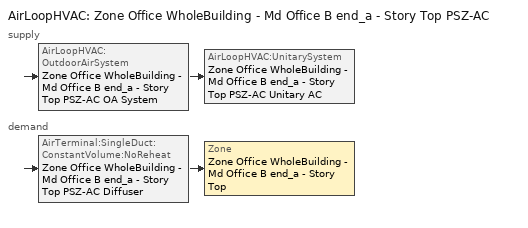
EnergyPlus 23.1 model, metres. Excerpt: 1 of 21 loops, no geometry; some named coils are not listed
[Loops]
AirLoopHVAC 'Zone Office WholeBuilding - Md Office B end_a - Story Top PSZ-AC'
 supply: AirLoopHVAC:OutdoorAirSystem 'Zone Office WholeBuilding - Md Office B end_a - Story Top PSZ-AC OA System' > AirLoopHVAC:UnitarySystem 'Zone Office WholeBuilding - Md Office B end_a - Story Top PSZ-AC Unitary AC'
 demand: AirTerminal:SingleDuct:ConstantVolume:NoReheat 'Zone Office WholeBuilding - Md Office B end_a - Story Top PSZ-AC Diffuser' > Zone 'Zone Office WholeBuilding - Md Office B end_a - Story Top'
[ZoneControl:Thermostat]
Zone Office WholeBuilding - Md Office B end_a - Story Top Thermostat: Zone or ZoneList=Zone Office WholeBuilding - Md Office B end_a - Story Top; Control Type Schedule=Zone Office WholeBuilding - Md Office B end_a - Story Top Thermostat Schedule; Control 1=Office WholeBuilding - Md Office - 90.1-2016 Thermostat 9; Temperature Difference Between Cutout And Setpoint {deltaC}=0
[ThermostatSetpoint:DualSetpoint]
Office WholeBuilding - Md Office - 90.1-2016 Thermostat 9: Heating Setpoint Temperature Schedule=OfficeMedium HTGSETP_SCH_YES_OPTIMUM; Cooling Setpoint Temperature Schedule=OfficeMedium CLGSETP_SCH_YES_OPTIMUM
[AirTerminal:SingleDuct:ConstantVolume:NoReheat]
Zone Office WholeBuilding - Md Office B end_a - Story Top PSZ-AC Diffuser: Availability Schedule=Always On Discrete; Maximum Air Flow Rate {m3/s}=AutoSize
[Zone equipment]
Zone Office WholeBuilding - Md Office B end_a - Story Top: Zone Office WholeBuilding - Md Office B end_a - Story Top PSZ-AC Diffuser
[Sizing:Zone]
Zone Office WholeBuilding - Md Office B end_a - Story Top: Zone Cooling Design Supply Air Temperature Input Method=SupplyAirTemperature; Zone Cooling Design Supply Air Temperature {C}=12.7778; Zone Cooling Design Supply Air Temperature Difference {deltaC}=11.11; Zone Heating Design Supply Air Temperature Input Method=SupplyAirTemperature; Zone Heating Design Supply Air Temperature {C}=50; Zone Heating Design Supply Air Temperature Difference {deltaC}=11.11; Zone Cooling Design Supply Air Humidity Ratio {kgWater/kgDryAir}=0.0085; Zone Heating Design Supply Air Humidity Ratio {kgWater/kgDryAir}=0.008; Design Specification Outdoor Air Object=Zone Office WholeBuilding - Md Office B end_a - Story Top DSOA Space List; Cooling Design Air Flow Method=DesignDay; Cooling Design Air Flow Rate {m3/s}=0; Cooling Minimum Air Flow per Zone Floor Area {m3/s-m2}=0.000762; Cooling Minimum Air Flow {m3/s}=0; Cooling Minimum Air Flow Fraction=0; Heating Design Air Flow Method=DesignDay; Heating Design Air Flow Rate {m3/s}=0; Heating Maximum Air Flow per Zone Floor Area {m3/s-m2}=0.002032; Heating Maximum Air Flow {m3/s}=0.141576; Heating Maximum Air Flow Fraction=0.3; Account for Dedicated Outdoor Air System=No; Zone Load Sizing Method=Sensible Load Only No Latent Load; Zone Latent Cooling Design Supply Air Humidity Ratio Input Method=HumidityRatioDifference; Zone Cooling Design Supply Air Humidity Ratio Difference {kgWater/kgDryAir}=0.005; Zone Latent Heating Design Supply Air Humidity Ratio Input Method=HumidityRatioDifference; Zone Humidification Design Supply Air Humidity Ratio Difference {kgWater/kgDryAir}=0.005
[Controller:MechanicalVentilation]
Controller Mechanical Ventilation 14: Availability Schedule=Zone Office WholeBuilding - Md Office B end_a - Story Top PSZ-AC Occ Sch; Demand Controlled Ventilation=No; System Outdoor Air Method=ZoneSum; Zone or ZoneList Name 1=Zone Office WholeBuilding - Md Office B end_a - Story Top; Design Specification Outdoor Air Object Name 1=Office WholeBuilding - Md Office Ventilation
[DesignSpecification:OutdoorAir]
Office WholeBuilding - Md Office Ventilation: Outdoor Air Method=Sum; Outdoor Air Flow per Person {m3/s-person}=0; Outdoor Air Flow per Zone Floor Area {m3/s-m2}=0.0004318; Outdoor Air Flow per Zone {m3/s}=0; Outdoor Air Flow Air Changes per Hour {1/hr}=0
[DesignSpecification:OutdoorAir:SpaceList]
Zone Office WholeBuilding - Md Office B end_a - Story Top DSOA Space List: Space Name 1=Office WholeBuilding - Md Office B end_a - Story Top; Space Design Specification Outdoor Air Object Name 1=Office WholeBuilding - Md Office Ventilation
[AirLoopHVAC]
Zone Office WholeBuilding - Md Office B end_a - Story Top PSZ-AC: Design Supply Air Flow Rate {m3/s}=AutoSize; Design Return Air Flow Fraction of Supply Air Flow=1
[Sizing:System]
Zone Office WholeBuilding - Md Office B end_a - Story Top PSZ-AC: Type of Load to Size On=Sensible; Design Outdoor Air Flow Rate {m3/s}=Autosize; Central Heating Maximum System Air Flow Ratio=1; Preheat Design Temperature {C}=7.22222; Preheat Design Humidity Ratio {kgWater/kgDryAir}=0.008; Precool Design Temperature {C}=12.7778; Precool Design Humidity Ratio {kgWater/kgDryAir}=0.008; Central Cooling Design Supply Air Temperature {C}=12.7778; Central Heating Design Supply Air Temperature {C}=50; Type of Zone Sum to Use=Coincident; 100% Outdoor Air in Cooling=No; 100% Outdoor Air in Heating=No; Central Cooling Design Supply Air Humidity Ratio {kgWater/kgDryAir}=0.0085; Central Heating Design Supply Air Humidity Ratio {kgWater/kgDryAir}=0.008; Cooling Supply Air Flow Rate Method=DesignDay; Cooling Supply Air Flow Rate {m3/s}=0; Cooling Supply Air Flow Rate Per Floor Area {m3/s-m2}=0.00996765; Cooling Fraction of Autosized Cooling Supply Air Flow Rate=1; Cooling Supply Air Flow Rate Per Unit Cooling Capacity {m3/s-W}=3.94755e-05; Heating Supply Air Flow Rate Method=DesignDay; Heating Supply Air Flow Rate {m3/s}=0; Heating Supply Air Flow Rate Per Floor Area {m3/s-m2}=0.00996765; Heating Fraction of Autosized Heating Supply Air Flow Rate=1; Heating Fraction of Autosized Cooling Supply Air Flow Rate=1; Heating Supply Air Flow Rate Per Unit Heating Capacity {m3/s-W}=3.15882e-05; System Outdoor Air Method=ZoneSum; Zone Maximum Outdoor Air Fraction=1; Cooling Design Capacity Method=CoolingDesignCapacity; Cooling Design Capacity {W}=Autosize; Cooling Design Capacity Per Floor Area {W/m2}=234.7; Fraction of Autosized Cooling Design Capacity=1; Heating Design Capacity Method=HeatingDesignCapacity; Heating Design Capacity {W}=Autosize; Heating Design Capacity Per Floor Area {W/m2}=157; Fraction of Autosized Heating Design Capacity=1; Central Cooling Capacity Control Method=OnOff; Occupant Diversity=Autosize
[Controller:OutdoorAir]
Zone Office WholeBuilding - Md Office B end_a - Story Top PSZ-AC OA System Controller: Minimum Outdoor Air Flow Rate {m3/s}=Autosize; Maximum Outdoor Air Flow Rate {m3/s}=Autosize; Economizer Control Type=NoEconomizer; Economizer Control Action Type=ModulateFlow; Economizer Maximum Limit Dry-Bulb Temperature {C}=28; Economizer Maximum Limit Enthalpy {J/kg}=64000; Lockout Type=LockoutWithHeating; Minimum Limit Type=FixedMinimum; Minimum Outdoor Air Schedule=Zone Office WholeBuilding - Md Office B end_a - Story Top PSZ-AC Occ Sch; Maximum Fraction of Outdoor Air Schedule=ZoneOfficeWholeBuildingMdOfficeBendaStoryTopPSZACmaxOASch; Mechanical Ventilation Controller=Controller Mechanical Ventilation 14; High Humidity Control=No; Control High Indoor Humidity Based on Outdoor Humidity Ratio=Yes; Heat Recovery Bypass Control Type=BypassWhenWithinEconomizerLimits
[SetpointManager:MixedAir]
Zone Office WholeBuilding - Md Office B end_a - Story Top PSZ-AC Mixed Air Node OS Default SPM: Control Variable=Temperature; Setpoint Node or NodeList=Zone Office WholeBuilding - Md Office B end_a - Story Top PSZ-AC Mixed Air Node
[AirLoopHVAC:UnitarySystem]
Zone Office WholeBuilding - Md Office B end_a - Story Top PSZ-AC Unitary AC: Control Type=Load; Controlling Zone or Thermostat Location=Zone Office WholeBuilding - Md Office B end_a - Story Top; Dehumidification Control Type=None; Availability Schedule=Outage Availability Schedule; Supply Fan=Zone Office WholeBuilding - Md Office B end_a - Story Top PSZ-AC Fan; Fan Placement=DrawThrough; Supply Air Fan Operating Mode Schedule=Zone Office WholeBuilding - Md Office B end_a - Story Top PSZ-AC Occ Sch; Heating Coil=Zone Office WholeBuilding - Md Office B end_a - Story Top PSZ-AC Water Htg Coil; DX Heating Coil Sizing Ratio=1; Cooling Coil=Zone Office WholeBuilding - Md Office B end_a - Story Top PSZ-AC 1spd DX AC Clg Coil 14kBtu/hr 14.0SEER; Use DOAS DX Cooling Coil=No; Minimum Supply Air Temperature {C}=2; Latent Load Control=SensibleOnlyLoadControl; Supplemental Heating Coil=Zone Office WholeBuilding - Md Office B end_a - Story Top PSZ-AC Electric Backup Htg Coil; Cooling Supply Air Flow Rate {m3/s}=Autosize; Heating Supply Air Flow Rate {m3/s}=Autosize; No Load Supply Air Flow Rate {m3/s}=Autosize; Maximum Supply Air Temperature {C}=80; Maximum Outdoor Dry-Bulb Temperature for Supplemental Heater Operation {C}=21; Maximum Cycling Rate {cycles/hr}=2.5; Heat Pump Time Constant {s}=60; Fraction of On-Cycle Power Use=0.01; Heat Pump Fan Delay Time {s}=60; Ancillary On-Cycle Electric Power {W}=0; Ancillary Off-Cycle Electric Power {W}=0
[Fan:OnOff]
Zone Office WholeBuilding - Md Office B end_a - Story Top PSZ-AC Fan: Availability Schedule=Always On Discrete; Fan Total Efficiency=0.55575; Pressure Rise {Pa}=622.722; Maximum Flow Rate {m3/s}=Autosize; Motor Efficiency=0.855; Motor In Airstream Fraction=1; Fan Power Ratio Function of Speed Ratio Curve=Fan On Off Power Curve 13; Fan Efficiency Ratio Function of Speed Ratio Curve=Fan On Off Efficiency Curve 13
[Coil:Cooling:DX:SingleSpeed]
Zone Office WholeBuilding - Md Office B end_a - Story Top PSZ-AC 1spd DX AC Clg Coil 14kBtu/hr 14.0SEER: Availability Schedule=Always On Discrete; Gross Rated Total Cooling Capacity {W}=Autosize; Gross Rated Sensible Heat Ratio=Autosize; Gross Rated Cooling COP {W/W}=4.11713; Rated Air Flow Rate {m3/s}=Autosize; Rated Evaporator Fan Power Per Volume Flow Rate 2017 {W/(m3/s)}=773.3; Rated Evaporator Fan Power Per Volume Flow Rate 2023 {W/(m3/s)}=934.4; Total Cooling Capacity Function of Temperature Curve=PSZ-AC_Unitary_PackagecoolCapFT; Total Cooling Capacity Function of Flow Fraction Curve=PSZ-AC_Unitary_PackagecoolFFF; Energy Input Ratio Function of Temperature Curve=PSZ-AC DX Unitary Package EIRFT; Energy Input Ratio Function of Flow Fraction Curve=PSZ-AC_Unitary_PackagecoolEIRFFF; Part Load Fraction Correlation Curve=PSZ-AC_Unitary_PackagecoolPLR; Minimum Outdoor Dry-Bulb Temperature for Compressor Operation {C}=-25; Nominal Time for Condensate Removal to Begin {s}=0; Ratio of Initial Moisture Evaporation Rate and Steady State Latent Capacity=0; Maximum Cycling Rate {cycles/hr}=0; Latent Capacity Time Constant {s}=0; Condenser Type=AirCooled; Evaporative Condenser Effectiveness=0.9; Evaporative Condenser Air Flow Rate {m3/s}=Autosize; Evaporative Condenser Pump Rated Power Consumption {W}=Autosize; Crankcase Heater Capacity {W}=0; Maximum Outdoor Dry-Bulb Temperature for Crankcase Heater Operation {C}=10; Basin Heater Capacity {W/K}=0; Basin Heater Setpoint Temperature {C}=2
[Coil:Heating:Electric]
Zone Office WholeBuilding - Md Office B end_a - Story Top PSZ-AC Electric Backup Htg Coil: Availability Schedule=Always On Discrete; Efficiency=1; Nominal Capacity {W}=Autosize
[SetpointManager:SingleZone:Reheat]
Zone Office WholeBuilding - Md Office B end_a - Story Top Setpoint Manager SZ Reheat: Control Variable=Temperature; Minimum Supply Air Temperature {C}=12.7778; Maximum Supply Air Temperature {C}=50; Control Zone=Zone Office WholeBuilding - Md Office B end_a - Story Top; Setpoint Node or NodeList=Zone Office WholeBuilding - Md Office B end_a - Story Top PSZ-AC Supply Outlet Node
[Schedule:Day:Interval]
OfficeMedium HTGSETP_SCH_YES_OPTIMUM Default: Average, 24:00, 18.7783
Schedule Day 44: No, 01:00, 0.782448, 02:00, 1.56488, 03:00, 0, 04:00, 0, 05:00, 0, 06:00, 0, 07:00, 0, 08:00, 0, 09:00, 0, 10:00, 0, 11:00, 0, 12:00, 0, 13:00, 0, 14:00, 0, 15:00, 0, 16:00, 0, 17:00, 0, 18:00, 0, 19:00, 0, 20:00, 0, 21:00, 0, 22:00, 0, 23:00, 0, 24:00, 0
Schedule Day 45: No, 01:00, 0, 02:00, 0, 03:00, 2.34731, 04:00, 3.12973, 05:00, 3.91216, 06:00, 4.69459, 07:00, 5.47702, 08:00, 6.25945, 09:00, 7.04188, 10:00, 7.82431, 11:00, 8.60674, 12:00, 9.38916, 13:00, 10.1716, 14:00, 10.954, 15:00, 11.7365, 16:00, 12.5189, 17:00, 13.3013, 18:00, 14.0837, 19:00, 14.8662, 20:00, 15.6486, 21:00, 16.431, 22:00, 17.2135, 23:00, 17.9959, 24:00, 18.7783
OfficeMedium HTGSETP_SCH_YES_OPTIMUM Summer Design Day: No, 24:00, 15.6
OfficeMedium HTGSETP_SCH_YES_OPTIMUM Winter Design Day: No, 05:00, 15.6, 06:00, 17.6, 07:00, 19.6, 22:00, 21, 24:00, 15.6
OfficeMedium CLGSETP_SCH_YES_OPTIMUM Default: Average, 24:00, 88.9143
Schedule Day 30: No, 01:00, 3.70485, 02:00, 7.40961, 03:00, 0, 04:00, 0, 05:00, 0, 06:00, 0, 07:00, 0, 08:00, 0, 09:00, 0, 10:00, 0, 11:00, 0, 12:00, 0, 13:00, 0, 14:00, 0, 15:00, 0, 16:00, 0, 17:00, 0, 18:00, 0, 19:00, 0, 20:00, 0, 21:00, 0, 22:00, 0, 23:00, 0, 24:00, 0
Schedule Day 31: No, 01:00, 0, 02:00, 0, 03:00, 11.1144, 04:00, 14.8191, 05:00, 18.5239, 06:00, 22.2286, 07:00, 25.9334, 08:00, 29.6382, 09:00, 33.3429, 10:00, 37.0477, 11:00, 40.7524, 12:00, 44.4572, 13:00, 48.1619, 14:00, 51.8667, 15:00, 55.5715, 16:00, 59.2762, 17:00, 62.981, 18:00, 66.6857, 19:00, 70.3905, 20:00, 74.0953, 21:00, 77.8, 22:00, 81.5048, 23:00, 85.2095, 24:00, 88.9143
OfficeMedium CLGSETP_SCH_YES_OPTIMUM Summer Design Day: No, 05:00, 26.7, 06:00, 25.7, 07:00, 25, 22:00, 24, 24:00, 26.7
OfficeMedium CLGSETP_SCH_YES_OPTIMUM Winter Design Day: No, 24:00, 26.7
Zone Office WholeBuilding - Md Office B end_a - Story Top PSZ-AC Occ Sch Sunday: No, 24:00, 0
Zone Office WholeBuilding - Md Office B end_a - Story Top PSZ-AC Occ Sch Default: No, 00:10, 1, 21:30, 0, 24:00, 1
Zone Office WholeBuilding - Md Office B end_a - Story Top PSZ-AC Occ Sch Saturday: No, 07:20, 0, 12:59, 1, 24:00, 0
Schedule Day 68: No, 01:00, 0, 02:00, 0, 03:00, 0, 04:00, 0, 05:00, 0, 06:00, 0, 07:00, 0, 08:00, 0, 09:00, 0, 10:00, 0, 11:00, 0, 12:00, 0, 13:00, 0, 14:00, 0, 15:00, 0, 16:00, 0, 17:00, 0, 18:00, 0, 19:00, 0, 20:00, 0, 21:00, 0, 22:00, 0, 23:00, 0, 24:00, 0
Schedule Day 69: No, 01:00, 0, 02:00, 0, 03:00, 0, 04:00, 0, 05:00, 0, 06:00, 0, 07:00, 0, 08:00, 0, 09:00, 0, 10:00, 0, 11:00, 0, 12:00, 0, 13:00, 0, 14:00, 0, 15:00, 0, 16:00, 0, 17:00, 0, 18:00, 0, 19:00, 0, 20:00, 0, 21:00, 0, 22:00, 1, 23:00, 1, 24:00, 1
Zone Office WholeBuilding - Md Office B end_a - Story Top PSZ-AC Occ Sch Summer Design Day; Zone Office WholeBuilding - Md Office B end_a - Story Top PSZ-AC Occ Sch Winter Design Day: No, 24:00, 1
Schedule Day 48: No, 01:00, 0.7, 02:00, 0.7, 03:00, 0, 04:00, 0, 05:00, 0, 06:00, 0, 07:00, 0, 08:00, 0, 09:00, 0, 10:00, 0, 11:00, 0, 12:00, 0, 13:00, 0, 14:00, 0, 15:00, 0, 16:00, 0, 17:00, 0, 18:00, 0, 19:00, 0, 20:00, 0, 21:00, 0, 22:00, 0, 23:00, 0, 24:00, 0
Schedule Day 49: No, 01:00, 0, 02:00, 0, 03:00, 0.7, 04:00, 0.7, 05:00, 0.7, 06:00, 0.7, 07:00, 0.7, 08:00, 0.7, 09:00, 0.7, 10:00, 0.7, 11:00, 0.7, 12:00, 0.7, 13:00, 0.7, 14:00, 0.7, 15:00, 0.7, 16:00, 0.7, 17:00, 0.7, 18:00, 0.7, 19:00, 0.7, 20:00, 0.7, 21:00, 0.7, 22:00, 0.7, 23:00, 0.7, 24:00, 0.7
ZoneOfficeWholeBuildingMdOfficeBendaStoryTopPSZACmaxOASchDefault: No, 24:00, 0.7
[Schedule:Week:Daily]
OfficeMedium HTGSETP_SCH_YES_OPTIMUM Week Rule - Jan1-May27; OfficeMedium HTGSETP_SCH_YES_OPTIMUM Week Rule - Jun4-Dec31: OfficeMedium HTGSETP_SCH_YES_OPTIMUM Default, OfficeMedium HTGSETP_SCH_YES_OPTIMUM Default, OfficeMedium HTGSETP_SCH_YES_OPTIMUM Default, OfficeMedium HTGSETP_SCH_YES_OPTIMUM Default, OfficeMedium HTGSETP_SCH_YES_OPTIMUM Default, OfficeMedium HTGSETP_SCH_YES_OPTIMUM Default, OfficeMedium HTGSETP_SCH_YES_OPTIMUM Default, OfficeMedium HTGSETP_SCH_YES_OPTIMUM Default, OfficeMedium HTGSETP_SCH_YES_OPTIMUM Summer Design Day, OfficeMedium HTGSETP_SCH_YES_OPTIMUM Winter Design Day, OfficeMedium HTGSETP_SCH_YES_OPTIMUM Default, OfficeMedium HTGSETP_SCH_YES_OPTIMUM Default
OfficeMedium HTGSETP_SCH_YES_OPTIMUM Week Rule - May28-Jun3: OfficeMedium HTGSETP_SCH_YES_OPTIMUM Default, OfficeMedium HTGSETP_SCH_YES_OPTIMUM Default, OfficeMedium HTGSETP_SCH_YES_OPTIMUM Default, OfficeMedium HTGSETP_SCH_YES_OPTIMUM Default, Schedule Day 44, Schedule Day 45, OfficeMedium HTGSETP_SCH_YES_OPTIMUM Default, OfficeMedium HTGSETP_SCH_YES_OPTIMUM Default, OfficeMedium HTGSETP_SCH_YES_OPTIMUM Summer Design Day, OfficeMedium HTGSETP_SCH_YES_OPTIMUM Winter Design Day, OfficeMedium HTGSETP_SCH_YES_OPTIMUM Default, OfficeMedium HTGSETP_SCH_YES_OPTIMUM Default
OfficeMedium CLGSETP_SCH_YES_OPTIMUM Week Rule - Jan1-May27; OfficeMedium CLGSETP_SCH_YES_OPTIMUM Week Rule - Jun4-Dec31: OfficeMedium CLGSETP_SCH_YES_OPTIMUM Default, OfficeMedium CLGSETP_SCH_YES_OPTIMUM Default, OfficeMedium CLGSETP_SCH_YES_OPTIMUM Default, OfficeMedium CLGSETP_SCH_YES_OPTIMUM Default, OfficeMedium CLGSETP_SCH_YES_OPTIMUM Default, OfficeMedium CLGSETP_SCH_YES_OPTIMUM Default, OfficeMedium CLGSETP_SCH_YES_OPTIMUM Default, OfficeMedium CLGSETP_SCH_YES_OPTIMUM Default, OfficeMedium CLGSETP_SCH_YES_OPTIMUM Summer Design Day, OfficeMedium CLGSETP_SCH_YES_OPTIMUM Winter Design Day, OfficeMedium CLGSETP_SCH_YES_OPTIMUM Default, OfficeMedium CLGSETP_SCH_YES_OPTIMUM Default
OfficeMedium CLGSETP_SCH_YES_OPTIMUM Week Rule - May28-Jun3: OfficeMedium CLGSETP_SCH_YES_OPTIMUM Default, OfficeMedium CLGSETP_SCH_YES_OPTIMUM Default, OfficeMedium CLGSETP_SCH_YES_OPTIMUM Default, OfficeMedium CLGSETP_SCH_YES_OPTIMUM Default, Schedule Day 30, Schedule Day 31, OfficeMedium CLGSETP_SCH_YES_OPTIMUM Default, OfficeMedium CLGSETP_SCH_YES_OPTIMUM Default, OfficeMedium CLGSETP_SCH_YES_OPTIMUM Summer Design Day, OfficeMedium CLGSETP_SCH_YES_OPTIMUM Winter Design Day, OfficeMedium CLGSETP_SCH_YES_OPTIMUM Default, OfficeMedium CLGSETP_SCH_YES_OPTIMUM Default
Zone Office WholeBuilding - Md Office B end_a - Story Top PSZ-AC Occ Sch Week Rule - Jan1-May27; Zone Office WholeBuilding - Md Office B end_a - Story Top PSZ-AC Occ Sch Week Rule - Jun4-Dec31: Zone Office WholeBuilding - Md Office B end_a - Story Top PSZ-AC Occ Sch Sunday, Zone Office WholeBuilding - Md Office B end_a - Story Top PSZ-AC Occ Sch Default, Zone Office WholeBuilding - Md Office B end_a - Story Top PSZ-AC Occ Sch Default, Zone Office WholeBuilding - Md Office B end_a - Story Top PSZ-AC Occ Sch Default, Zone Office WholeBuilding - Md Office B end_a - Story Top PSZ-AC Occ Sch Default, Zone Office WholeBuilding - Md Office B end_a - Story Top PSZ-AC Occ Sch Default, Zone Office WholeBuilding - Md Office B end_a - Story Top PSZ-AC Occ Sch Saturday, Zone Office WholeBuilding - Md Office B end_a - Story Top PSZ-AC Occ Sch Default, Zone Office WholeBuilding - Md Office B end_a - Story Top PSZ-AC Occ Sch Summer Design Day, Zone Office WholeBuilding - Md Office B end_a - Story Top PSZ-AC Occ Sch Winter Design Day, Zone Office WholeBuilding - Md Office B end_a - Story Top PSZ-AC Occ Sch Default, Zone Office WholeBuilding - Md Office B end_a - Story Top PSZ-AC Occ Sch Default
Zone Office WholeBuilding - Md Office B end_a - Story Top PSZ-AC Occ Sch Week Rule - May28-Jun3: Zone Office WholeBuilding - Md Office B end_a - Story Top PSZ-AC Occ Sch Sunday, Zone Office WholeBuilding - Md Office B end_a - Story Top PSZ-AC Occ Sch Default, Zone Office WholeBuilding - Md Office B end_a - Story Top PSZ-AC Occ Sch Default, Zone Office WholeBuilding - Md Office B end_a - Story Top PSZ-AC Occ Sch Default, Schedule Day 68, Schedule Day 69, Zone Office WholeBuilding - Md Office B end_a - Story Top PSZ-AC Occ Sch Saturday, Zone Office WholeBuilding - Md Office B end_a - Story Top PSZ-AC Occ Sch Default, Zone Office WholeBuilding - Md Office B end_a - Story Top PSZ-AC Occ Sch Summer Design Day, Zone Office WholeBuilding - Md Office B end_a - Story Top PSZ-AC Occ Sch Winter Design Day, Zone Office WholeBuilding - Md Office B end_a - Story Top PSZ-AC Occ Sch Default, Zone Office WholeBuilding - Md Office B end_a - Story Top PSZ-AC Occ Sch Default
ZoneOfficeWholeBuildingMdOfficeBendaStoryTopPSZACmaxOASch Week Rule - Jan1-May27; ZoneOfficeWholeBuildingMdOfficeBendaStoryTopPSZACmaxOASch Week Rule - Jun4-Dec31: ZoneOfficeWholeBuildingMdOfficeBendaStoryTopPSZACmaxOASchDefault, ZoneOfficeWholeBuildingMdOfficeBendaStoryTopPSZACmaxOASchDefault, ZoneOfficeWholeBuildingMdOfficeBendaStoryTopPSZACmaxOASchDefault, ZoneOfficeWholeBuildingMdOfficeBendaStoryTopPSZACmaxOASchDefault, ZoneOfficeWholeBuildingMdOfficeBendaStoryTopPSZACmaxOASchDefault, ZoneOfficeWholeBuildingMdOfficeBendaStoryTopPSZACmaxOASchDefault, ZoneOfficeWholeBuildingMdOfficeBendaStoryTopPSZACmaxOASchDefault, ZoneOfficeWholeBuildingMdOfficeBendaStoryTopPSZACmaxOASchDefault, ZoneOfficeWholeBuildingMdOfficeBendaStoryTopPSZACmaxOASchDefault, ZoneOfficeWholeBuildingMdOfficeBendaStoryTopPSZACmaxOASchDefault, ZoneOfficeWholeBuildingMdOfficeBendaStoryTopPSZACmaxOASchDefault, ZoneOfficeWholeBuildingMdOfficeBendaStoryTopPSZACmaxOASchDefault
ZoneOfficeWholeBuildingMdOfficeBendaStoryTopPSZACmaxOASch Week Rule - May28-Jun3: ZoneOfficeWholeBuildingMdOfficeBendaStoryTopPSZACmaxOASchDefault, ZoneOfficeWholeBuildingMdOfficeBendaStoryTopPSZACmaxOASchDefault, ZoneOfficeWholeBuildingMdOfficeBendaStoryTopPSZACmaxOASchDefault, ZoneOfficeWholeBuildingMdOfficeBendaStoryTopPSZACmaxOASchDefault, Schedule Day 48, Schedule Day 49, ZoneOfficeWholeBuildingMdOfficeBendaStoryTopPSZACmaxOASchDefault, ZoneOfficeWholeBuildingMdOfficeBendaStoryTopPSZACmaxOASchDefault, ZoneOfficeWholeBuildingMdOfficeBendaStoryTopPSZACmaxOASchDefault, ZoneOfficeWholeBuildingMdOfficeBendaStoryTopPSZACmaxOASchDefault, ZoneOfficeWholeBuildingMdOfficeBendaStoryTopPSZACmaxOASchDefault, ZoneOfficeWholeBuildingMdOfficeBendaStoryTopPSZACmaxOASchDefault
[Schedule:Year]
OfficeMedium HTGSETP_SCH_YES_OPTIMUM: OfficeMedium HTGSETP_SCH_YES_OPTIMUM Week Rule - Jan1-May27, 1, 1, 5, 27, OfficeMedium HTGSETP_SCH_YES_OPTIMUM Week Rule - May28-Jun3, 5, 28, 6, 3, OfficeMedium HTGSETP_SCH_YES_OPTIMUM Week Rule - Jun4-Dec31, 6, 4, 12, 31
OfficeMedium CLGSETP_SCH_YES_OPTIMUM: OfficeMedium CLGSETP_SCH_YES_OPTIMUM Week Rule - Jan1-May27, 1, 1, 5, 27, OfficeMedium CLGSETP_SCH_YES_OPTIMUM Week Rule - May28-Jun3, 5, 28, 6, 3, OfficeMedium CLGSETP_SCH_YES_OPTIMUM Week Rule - Jun4-Dec31, 6, 4, 12, 31
Zone Office WholeBuilding - Md Office B end_a - Story Top PSZ-AC Occ Sch: Zone Office WholeBuilding - Md Office B end_a - Story Top PSZ-AC Occ Sch Week Rule - Jan1-May27, 1, 1, 5, 27, Zone Office WholeBuilding - Md Office B end_a - Story Top PSZ-AC Occ Sch Week Rule - May28-Jun3, 5, 28, 6, 3, Zone Office WholeBuilding - Md Office B end_a - Story Top PSZ-AC Occ Sch Week Rule - Jun4-Dec31, 6, 4, 12, 31
ZoneOfficeWholeBuildingMdOfficeBendaStoryTopPSZACmaxOASch: ZoneOfficeWholeBuildingMdOfficeBendaStoryTopPSZACmaxOASch Week Rule - Jan1-May27, 1, 1, 5, 27, ZoneOfficeWholeBuildingMdOfficeBendaStoryTopPSZACmaxOASch Week Rule - May28-Jun3, 5, 28, 6, 3, ZoneOfficeWholeBuildingMdOfficeBendaStoryTopPSZACmaxOASch Week Rule - Jun4-Dec31, 6, 4, 12, 31
[Schedule:Compact]
Outage Availability Schedule: Through: 01/01, For: AllDays, Until: 24:00, 1, Through: 01/02, For: AllDays, Until: 24:00, 1, Through: 01/03, For: AllDays, Until: 24:00, 1, Through: 01/04, For: AllDays, Until: 24:00, 1, Through: 01/05, For: AllDays, Until: 24:00, 1, Through: 01/06, For: AllDays, Until: 24:00, 1, Through: 01/07, For: AllDays, Until: 24:00, 1, Through: 01/08, For: AllDays, Until: 24:00, 1, Through: 01/09, For: AllDays, Until: 24:00, 1, Through: 01/10, For: AllDays, Until: 24:00, 1, Through: 01/11, For: AllDays, Until: 24:00, 1, Through: 01/12, For: AllDays, Until: 24:00, 1, Through: 01/13, For: AllDays, Until: 24:00, 1, Through: 01/14, For: AllDays, Until: 24:00, 1, Through: 01/15, For: AllDays, Until: 24:00, 1, Through: 01/16, For: AllDays, Until: 24:00, 1, Through: 01/17, For: AllDays, Until: 24:00, 1, Through: 01/18, For: AllDays, Until: 24:00, 1, Through: 01/19, For: AllDays, Until: 24:00, 1, Through: 01/20, For: AllDays, Until: 24:00, 1, Through: 01/21, For: AllDays, Until: 24:00, 1, Through: 01/22, For: AllDays, Until: 24:00, 1, Through: 01/23, For: AllDays, Until: 24:00, 1, Through: 01/24, For: AllDays, Until: 24:00, 1, Through: 01/25, For: AllDays, Until: 24:00, 1, Through: 01/26, For: AllDays, Until: 24:00, 1, Through: 01/27, For: AllDays, Until: 24:00, 1, Through: 01/28, For: AllDays, Until: 24:00, 1, Through: 01/29, For: AllDays, Until: 24:00, 1, Through: 01/30, For: AllDays, Until: 24:00, 1, Through: 01/31, For: AllDays, Until: 24:00, 1, Through: 02/01, For: AllDays, Until: 24:00, 1, Through: 02/02, For: AllDays, Until: 24:00, 1, Through: 02/03, For: AllDays, Until: 24:00, 1, Through: 02/04, For: AllDays, Until: 24:00, 1, Through: 02/05, For: AllDays, Until: 24:00, 1, Through: 02/06, For: AllDays, Until: 24:00, 1, Through: 02/07, For: AllDays, Until: 24:00, 1, Through: 02/08, For: AllDays, Until: 24:00, 1, Through: 02/09, For: AllDays, Until: 24:00, 1, Through: 02/10, For: AllDays, Until: 24:00, 1, Through: 02/11, For: AllDays, Until: 24:00, 1, Through: 02/12, For: AllDays, Until: 24:00, 1, Through: 02/13, For: AllDays, Until: 24:00, 1, Through: 02/14, For: AllDays, Until: 24:00, 1, Through: 02/15, For: AllDays, Until: 24:00, 1, Through: 02/16, For: AllDays, Until: 24:00, 1, Through: 02/17, For: AllDays, Until: 24:00, 1, Through: 02/18, For: AllDays, Until: 24:00, 1, Through: 02/19, For: AllDays, Until: 24:00, 1, Through: 02/20, For: AllDays, Until: 24:00, 1, Through: 02/21, For: AllDays, Until: 24:00, 1, Through: 02/22, For: AllDays, Until: 24:00, 1, Through: 02/23, For: AllDays, Until: 24:00, 1, Through: 02/24, For: AllDays, Until: 24:00, 1, Through: 02/25, For: AllDays, Until: 24:00, 1, Through: 02/26, For: AllDays, Until: 24:00, 1, Through: 02/27, For: AllDays, Until: 24:00, 1, Through: 02/28, For: AllDays, Until: 24:00, 1, Through: 03/01, For: AllDays, Until: 24:00, 1, Through: 03/02, For: AllDays, Until: 24:00, 1, Through: 03/03, For: AllDays, Until: 24:00, 1, Through: 03/04, For: AllDays, Until: 24:00, 1, Through: 03/05, For: AllDays, Until: 24:00, 1, Through: 03/06, For: AllDays, Until: 24:00, 1, Through: 03/07, For: AllDays, Until: 24:00, 1, Through: 03/08, For: AllDays, Until: 24:00, 1, Through: 03/09, For: AllDays, Until: 24:00, 1, Through: 03/10, For: AllDays, Until: 24:00, 1, Through: 03/11, For: AllDays, Until: 24:00, 1, Through: 03/12, For: AllDays, Until: 24:00, 1, Through: 03/13, For: AllDays, Until: 24:00, 1, Through: 03/14, For: AllDays, Until: 24:00, 1, Through: 03/15, For: AllDays, Until: 24:00, 1, Through: 03/16, For: AllDays, Until: 24:00, 1, Through: 03/17, For: AllDays, Until: 24:00, 1, Through: 03/18, For: AllDays, Until: 24:00, 1, Through: 03/19, For: AllDays, Until: 24:00, 1, Through: 03/20, For: AllDays, Until: 24:00, 1, Through: 03/21, For: AllDays, Until: 24:00, 1, Through: 03/22, For: AllDays, Until: 24:00, 1, Through: 03/23, For: AllDays, Until: 24:00, 1, Through: 03/24, For: AllDays, Until: 24:00, 1, Through: 03/25, For: AllDays, Until: 24:00, 1, Through: 03/26, For: AllDays, Until: 24:00, 1, Through: 03/27, For: AllDays, Until: 24:00, 1, Through: 03/28, For: AllDays, Until: 24:00, 1, Through: 03/29, For: AllDays, Until: 24:00, 1, Through: 03/30, For: AllDays, Until: 24:00, 1, Through: 03/31, For: AllDays, Until: 24:00, 1, Through: 04/01, For: AllDays, Until: 24:00, 1, Through: 04/02, For: AllDays, Until: 24:00, 1, Through: 04/03, For: AllDays, Until: 24:00, 1, Through: 04/04, For: AllDays, Until: 24:00, 1, Through: 04/05, For: AllDays, Until: 24:00, 1, Through: 04/06, For: AllDays, Until: 24:00, 1, Through: 04/07, For: AllDays, Until: 24:00, 1, Through: 04/08, For: AllDays, Until: 24:00, 1, Through: 04/09, For: AllDays, Until: 24:00, 1, Through: 04/10, For: AllDays, Until: 24:00, 1, Through: 04/11, For: AllDays, Until: 24:00, 1, Through: 04/12, For: AllDays, Until: 24:00, 1, Through: 04/13, For: AllDays, Until: 24:00, 1, Through: 04/14, For: AllDays, Until: 24:00, 1, Through: 04/15, For: AllDays, Until: 24:00, 1, Through: 04/16, For: AllDays, Until: 24:00, 1, Through: 04/17, For: AllDays, Until: 24:00, 1, Through: 04/18, For: AllDays, Until: 24:00, 1, Through: 04/19, For: AllDays, Until: 24:00, 1, Through: 04/20, For: AllDays, Until: 24:00, 1, Through: 04/21, For: AllDays, Until: 24:00, 1, Through: 04/22, For: AllDays, Until: 24:00, 1, Through: 04/23, For: AllDays, Until: 24:00, 1, Through: 04/24, For: AllDays, Until: 24:00, 1, Through: 04/25, For: AllDays, Until: 24:00, 1, Through: 04/26, For: AllDays, Until: 24:00, 1, Through: 04/27, For: AllDays, Until: 24:00, 1, Through: 04/28, For: AllDays, Until: 24:00, 1, Through: 04/29, For: AllDays, Until: 24:00, 1, Through: 04/30, For: AllDays, Until: 24:00, 1, Through: 05/01, For: AllDays, Until: 24:00, 1, Through: 05/02, For: AllDays, Until: 24:00, 1, Through: 05/03, For: AllDays, Until: 24:00, 1, Through: 05/04, For: AllDays, Until: 24:00, 1, Through: 05/05, For: AllDays, Until: 24:00, 1, Through: 05/06, For: AllDays, Until: 24:00, 1, Through: 05/07, For: AllDays, Until: 24:00, 1, Through: 05/08, For: AllDays, Until: 24:00, 1, Through: 05/09, For: AllDays, Until: 24:00, 1, Through: 05/10, For: AllDays, Until: 24:00, 1, Through: 05/11, For: AllDays, Until: 24:00, 1, Through: 05/12, For: AllDays, Until: 24:00, 1, Through: 05/13, For: AllDays, Until: 24:00, 1, Through: 05/14, For: AllDays, Until: 24:00, 1, Through: 05/15, For: AllDays, Until: 24:00, 1, Through: 05/16, For: AllDays, Until: 24:00, 1, Through: 05/17, For: AllDays, Until: 24:00, 1, Through: 05/18, For: AllDays, Until: 24:00, 1, Through: 05/19, For: AllDays, Until: 24:00, 1, Through: 05/20, For: AllDays, Until: 24:00, 1, Through: 05/21, For: AllDays, Until: 24:00, 1, Through: 05/22, For: AllDays, Until: 24:00, 1, Through: 05/23, For: AllDays, Until: 24:00, 1, Through: 05/24, For: AllDays, Until: 24:00, 1, Through: 05/25, For: AllDays, Until: 24:00, 1, Through: 05/26, For: AllDays, Until: 24:00, 1, Through: 05/27, For: AllDays, Until: 24:00, 1, Through: 05/28, For: AllDays, Until: 24:00, 1, Through: 05/29, For: AllDays, Until: 24:00, 1, Through: 05/30, For: AllDays, Until: 24:00, 1, Through: 05/31, For: AllDays, Until: 24:00, 1, Through: 06/01, For: AllDays, Until: 02:00, 1, Until: 24:00, 0, Through: 06/02, For: AllDays, Until: 01:00, 0, Until: 24:00, 1, Through: 06/03, For: AllDays, Until: 24:00, 1, Through: 06/04, For: AllDays, Until: 24:00, 1, Through: 06/05, For: AllDays, Until: 24:00, 1, Through: 06/06, For: AllDays, Until: 24:00, 1, Through: 06/07, For: AllDays, Until: 24:00, 1, Through: 06/08, For: AllDays, Until: 24:00, 1, Through: 06/09, For: AllDays, Until: 24:00, 1, Through: 06/10, For: AllDays, Until: 24:00, 1, Through: 06/11, For: AllDays, Until: 24:00, 1, Through: 06/12, For: AllDays, Until: 24:00, 1, Through: 06/13, For: AllDays, Until: 24:00, 1, Through: 06/14, For: AllDays, Until: 24:00, 1, Through: 06/15, For: AllDays, Until: 24:00, 1, Through: 06/16, For: AllDays, Until: 24:00, 1, Through: 06/17, For: AllDays, Until: 24:00, 1, Through: 06/18, For: AllDays, Until: 24:00, 1, Through: 06/19, For: AllDays, Until: 24:00, 1, Through: 06/20, For: AllDays, Until: 24:00, 1, Through: 06/21, For: AllDays, Until: 24:00, 1, Through: 06/22, For: AllDays, Until: 24:00, 1, Through: 06/23, For: AllDays, Until: 24:00, 1, Through: 06/24, For: AllDays, Until: 24:00, 1, Through: 06/25, For: AllDays, Until: 24:00, 1, Through: 06/26, For: AllDays, Until: 24:00, 1, Through: 06/27, For: AllDays, Until: 24:00, 1, Through: 06/28, For: AllDays, Until: 24:00, 1, Through: 06/29, For: AllDays, Until: 24:00, 1, Through: 06/30, For: AllDays, Until: 24:00, 1, Through: 07/01, For: AllDays, Until: 24:00, 1, Through: 07/02, For: AllDays, Until: 24:00, 1, Through: 07/03, For: AllDays, Until: 24:00, 1, Through: 07/04, For: AllDays, Until: 24:00, 1, Through: 07/05, For: AllDays, Until: 24:00, 1, Through: 07/06, For: AllDays, Until: 24:00, 1, Through: 07/07, For: AllDays, Until: 24:00, 1, Through: 07/08, For: AllDays, Until: 24:00, 1, Through: 07/09, For: AllDays, Until: 24:00, 1, Through: 07/10, For: AllDays, Until: 24:00, 1, Through: 07/11, For: AllDays, Until: 24:00, 1, Through: 07/12, For: AllDays, Until: 24:00, 1, Through: 07/13, For: AllDays, Until: 24:00, 1, Through: 07/14, For: AllDays, Until: 24:00, 1, Through: 07/15, For: AllDays, Until: 24:00, 1, Through: 07/16, For: AllDays, Until: 24:00, 1, Through: 07/17, For: AllDays, Until: 24:00, 1, Through: 07/18, For: AllDays, Until: 24:00, 1, Through: 07/19, For: AllDays, Until: 24:00, 1, Through: 07/20, For: AllDays, Until: 24:00, 1, Through: 07/21, For: AllDays, Until: 24:00, 1, Through: 07/22, For: AllDays, Until: 24:00, 1, Through: 07/23, For: AllDays, Until: 24:00, 1, Through: 07/24, For: AllDays, Until: 24:00, 1, Through: 07/25, For: AllDays, Until: 24:00, 1, Through: 07/26, For: AllDays, Until: 24:00, 1, Through: 07/27, For: AllDays, Until: 24:00, 1, Through: 07/28, For: AllDays, Until: 24:00, 1, Through: 07/29, For: AllDays, Until: 24:00, 1, Through: 07/30, For: AllDays, Until: 24:00, 1, Through: 07/31, For: AllDays, Until: 24:00, 1, Through: 08/01, For: AllDays, Until: 24:00, 1, Through: 08/02, For: AllDays, Until: 24:00, 1, Through: 08/03, For: AllDays, Until: 24:00, 1, Through: 08/04, For: AllDays, Until: 24:00, 1, Through: 08/05, For: AllDays, Until: 24:00, 1, Through: 08/06, For: AllDays, Until: 24:00, 1, Through: 08/07, For: AllDays, Until: 24:00, 1, Through: 08/08, For: AllDays, Until: 24:00, 1, Through: 08/09, For: AllDays, Until: 24:00, 1, Through: 08/10, For: AllDays, Until: 24:00, 1, Through: 08/11, For: AllDays, Until: 24:00, 1, Through: 08/12, For: AllDays, Until: 24:00, 1, Through: 08/13, For: AllDays, Until: 24:00, 1, Through: 08/14, For: AllDays, Until: 24:00, 1, Through: 08/15, For: AllDays, Until: 24:00, 1, Through: 08/16, For: AllDays, Until: 24:00, 1, Through: 08/17, For: AllDays, Until: 24:00, 1, Through: 08/18, For: AllDays, Until: 24:00, 1, Through: 08/19, For: AllDays, Until: 24:00, 1, Through: 08/20, For: AllDays, Until: 24:00, 1, Through: 08/21, For: AllDays, Until: 24:00, 1, Through: 08/22, For: AllDays, Until: 24:00, 1, Through: 08/23, For: AllDays, Until: 24:00, 1, Through: 08/24, For: AllDays, Until: 24:00, 1, Through: 08/25, For: AllDays, Until: 24:00, 1, Through: 08/26, For: AllDays, Until: 24:00, 1, Through: 08/27, For: AllDays, Until: 24:00, 1, Through: 08/28, For: AllDays, Until: 24:00, 1, Through: 08/29, For: AllDays, Until: 24:00, 1, Through: 08/30, For: AllDays, Until: 24:00, 1, Through: 08/31, For: AllDays, Until: 24:00, 1, Through: 09/01, For: AllDays, Until: 24:00, 1, Through: 09/02, For: AllDays, Until: 24:00, 1, Through: 09/03, For: AllDays, Until: 24:00, 1, Through: 09/04, For: AllDays, Until: 24:00, 1, Through: 09/05, For: AllDays, Until: 24:00, 1, Through: 09/06, For: AllDays, Until: 24:00, 1, Through: 09/07, For: AllDays, Until: 24:00, 1, Through: 09/08, For: AllDays, Until: 24:00, 1, Through: 09/09, For: AllDays, Until: 24:00, 1, Through: 09/10, For: AllDays, Until: 24:00, 1, Through: 09/11, For: AllDays, Until: 24:00, 1, Through: 09/12, For: AllDays, Until: 24:00, 1, Through: 09/13, For: AllDays, Until: 24:00, 1, Through: 09/14, For: AllDays, Until: 24:00, 1, Through: 09/15, For: AllDays, Until: 24:00, 1, Through: 09/16, For: AllDays, Until: 24:00, 1, Through: 09/17, For: AllDays, Until: 24:00, 1, Through: 09/18, For: AllDays, Until: 24:00, 1, Through: 09/19, For: AllDays, Until: 24:00, 1, Through: 09/20, For: AllDays, Until: 24:00, 1, Through: 09/21, For: AllDays, Until: 24:00, 1, Through: 09/22, For: AllDays, Until: 24:00, 1, Through: 09/23, For: AllDays, Until: 24:00, 1, Through: 09/24, For: AllDays, Until: 24:00, 1, Through: 09/25, For: AllDays, Until: 24:00, 1, Through: 09/26, For: AllDays, Until: 24:00, 1, Through: 09/27, For: AllDays, Until: 24:00, 1, Through: 09/28, For: AllDays, Until: 24:00, 1, Through: 09/29, For: AllDays, Until: 24:00, 1, Through: 09/30, For: AllDays, Until: 24:00, 1, Through: 10/01, For: AllDays, Until: 24:00, 1, Through: 10/02, For: AllDays, Until: 24:00, 1, Through: 10/03, For: AllDays, Until: 24:00, 1, Through: 10/04, For: AllDays, Until: 24:00, 1, Through: 10/05, For: AllDays, Until: 24:00, 1, Through: 10/06, For: AllDays, Until: 24:00, 1, Through: 10/07, For: AllDays, Until: 24:00, 1, Through: 10/08, For: AllDays, Until: 24:00, 1, Through: 10/09, For: AllDays, Until: 24:00, 1, Through: 10/10, For: AllDays, Until: 24:00, 1, Through: 10/11, For: AllDays, Until: 24:00, 1, Through: 10/12, For: AllDays, Until: 24:00, 1, Through: 10/13, For: AllDays, Until: 24:00, 1, Through: 10/14, For: AllDays, Until: 24:00, 1, Through: 10/15, For: AllDays, Until: 24:00, 1, Through: 10/16, For: AllDays, Until: 24:00, 1, Through: 10/17, For: AllDays, Until: 24:00, 1, Through: 10/18, For: AllDays, Until: 24:00, 1, Through: 10/19, For: AllDays, Until: 24:00, 1, Through: 10/20, For: AllDays, Until: 24:00, 1, Through: 10/21, For: AllDays, Until: 24:00, 1, Through: 10/22, For: AllDays, Until: 24:00, 1, Through: 10/23, For: AllDays, Until: 24:00, 1, Through: 10/24, For: AllDays, Until: 24:00, 1, Through: 10/25, For: AllDays, Until: 24:00, 1, Through: 10/26, For: AllDays, Until: 24:00, 1, Through: 10/27, For: AllDays, Until: 24:00, 1, Through: 10/28, For: AllDays, Until: 24:00, 1, Through: 10/29, For: AllDays, Until: 24:00, 1, Through: 10/30, For: AllDays, Until: 24:00, 1, Through: 10/31, For: AllDays, Until: 24:00, 1, Through: 11/01, For: AllDays, Until: 24:00, 1, Through: 11/02, For: AllDays, Until: 24:00, 1, Through: 11/03, For: AllDays, Until: 24:00, 1, Through: 11/04, For: AllDays, Until: 24:00, 1, Through: 11/05, For: AllDays, Until: 24:00, 1, Through: 11/06, For: AllDays, Until: 24:00, 1, Through: 11/07, For: AllDays, Until: 24:00, 1, Through: 11/08, For: AllDays, Until: 24:00, 1, Through: 11/09, For: AllDays, Until: 24:00, 1, Through: 11/10, For: AllDays, Until: 24:00, 1, Through: 11/11, For: AllDays, Until: 24:00, 1, Through: 11/12, For: AllDays, Until: 24:00, 1, Through: 11/13, For: AllDays, Until: 24:00, 1, Through: 11/14, For: AllDays, Until: 24:00, 1, Through: 11/15, For: AllDays, Until: 24:00, 1, Through: 11/16, For: AllDays, Until: 24:00, 1, Through: 11/17, For: AllDays, Until: 24:00, 1, Through: 11/18, For: AllDays, Until: 24:00, 1, Through: 11/19, For: AllDays, Until: 24:00, 1, Through: 11/20, For: AllDays, Until: 24:00, 1, Through: 11/21, For: AllDays, Until: 24:00, 1, Through: 11/22, For: AllDays, Until: 24:00, 1, Through: 11/23, For: AllDays, Until: 24:00, 1, Through: 11/24, For: AllDays, Until: 24:00, 1, Through: 11/25, For: AllDays, Until: 24:00, 1, Through: 11/26, For: AllDays, Until: 24:00, 1, Through: 11/27, For: AllDays, Until: 24:00, 1, Through: 11/28, For: AllDays, Until: 24:00, 1, Through: 11/29, For: AllDays, Until: 24:00, 1, Through: 11/30, For: AllDays, Until: 24:00, 1, Through: 12/01, For: AllDays, Until: 24:00, 1, Through: 12/02, For: AllDays, Until: 24:00, 1, Through: 12/03, For: AllDays, Until: 24:00, 1, Through: 12/04, For: AllDays, Until: 24:00, 1, Through: 12/05, For: AllDays, Until: 24:00, 1, Through: 12/06, For: AllDays, Until: 24:00, 1, Through: 12/07, For: AllDays, Until: 24:00, 1, Through: 12/08, For: AllDays, Until: 24:00, 1, Through: 12/09, For: AllDays, Until: 24:00, 1, Through: 12/10, For: AllDays, Until: 24:00, 1, Through: 12/11, For: AllDays, Until: 24:00, 1, Through: 12/12, For: AllDays, Until: 24:00, 1, Through: 12/13, For: AllDays, Until: 24:00, 1, Through: 12/14, For: AllDays, Until: 24:00, 1, Through: 12/15, For: AllDays, Until: 24:00, 1, Through: 12/16, For: AllDays, Until: 24:00, 1, Through: 12/17, For: AllDays, Until: 24:00, 1, Through: 12/18, For: AllDays, Until: 24:00, 1, Through: 12/19, For: AllDays, Until: 24:00, 1, Through: 12/20, For: AllDays, Until: 24:00, 1, Through: 12/21, For: AllDays, Until: 24:00, 1, Through: 12/22, For: AllDays, Until: 24:00, 1, Through: 12/23, For: AllDays, Until: 24:00, 1, Through: 12/24, For: AllDays, Until: 24:00, 1, Through: 12/25, For: AllDays, Until: 24:00, 1, Through: 12/26, For: AllDays, Until: 24:00, 1, Through: 12/27, For: AllDays, Until: 24:00, 1, Through: 12/28, For: AllDays, Until: 24:00, 1, Through: 12/29, For: AllDays, Until: 24:00, 1, Through: 12/30, For: AllDays, Until: 24:00, 1, Through: 12/31, For: AllDays, Until: 24:00, 1
Zone Office WholeBuilding - Md Office B end_a - Story Top Thermostat Schedule: Through: 12/31, For: AllDays, Until: 24:00, 4
[Schedule:Constant]
Always On Discrete: Hourly Value=1
[Curve:Exponent]
Fan On Off Power Curve 13: Coefficient1 Constant=1; Coefficient2 Constant=0; Coefficient3 Constant=0; Minimum Value of x {BasedOnField A2}=0; Maximum Value of x {BasedOnField A2}=1
[Curve:Cubic]
Fan On Off Efficiency Curve 13: Coefficient1 Constant=1; Coefficient2 x=0; Coefficient3 x**2=0; Coefficient4 x**3=0; Minimum Value of x {BasedOnField A2}=0; Maximum Value of x {BasedOnField A2}=1
[Curve:Biquadratic] Minimum Value of x {BasedOnField A2}=12.77778; Maximum Value of x {BasedOnField A2}=23.88889; Minimum Value of y {BasedOnField A3}=21.11111; Maximum Value of y {BasedOnField A3}=46.11111
Name | Coefficient1 Constant | Coefficient2 x | Coefficient3 x**2 | Coefficient4 y | Coefficient5 y**2 | Coefficient6 x*y
PSZ-AC_Unitary_PackagecoolCapFT | 0.766956 | 0.0107756 | -4.14703e-05 | 0.00134961 | -0.000261144 | 0.000457488
PSZ-AC DX Unitary Package EIRFT | 0.297145 | 0.0430933 | -0.000748766 | 0.00597727 | 0.000482112 | -0.000956448
[Curve:Quadratic]
Name | Coefficient1 Constant | Coefficient2 x | Coefficient3 x**2 | Minimum Value of x {BasedOnField A2} | Maximum Value of x {BasedOnField A2}
PSZ-AC_Unitary_PackagecoolFFF | 0.8 | 0.2 | 0 | 0.5 | 1.5
PSZ-AC_Unitary_PackagecoolEIRFFF | 1.156 | -0.1816 | 0.0256 | 0.5 | 1.5
PSZ-AC_Unitary_PackagecoolPLR | 0.75 | 0.25 | 0 | 0 | 1
